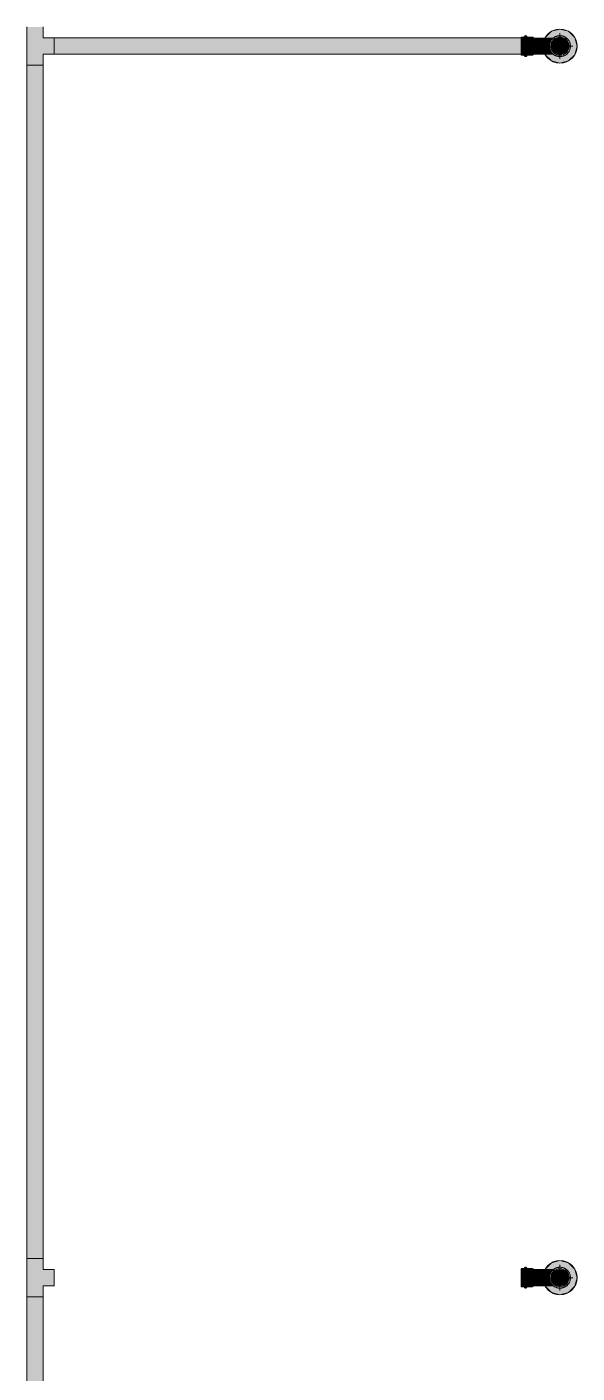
# Model space of a CAD drawing. Header units: inches. Extents: x -3385 to 41, y 7 to 1342.
# Drawn here: x -906.3 to -842, y 192.6 to 350 of the extents above; entities that cross this region are included whole.
import ezdxf

# ---------------------------------------------------------------- set-up
doc = ezdxf.new("R2010")
doc.units = ezdxf.units.IN
doc.header["$MEASUREMENT"] = 0
for name, color, linetype, lineweight in [('A-ANNO-NOTE', 131, 'Continuous', 9), ('P-PIPE', 3, 'Continuous', 9), ('P-PIPE-CNTR', 3, 'Continuous', 9)]:
    doc.layers.add(name, color=color, linetype=linetype, lineweight=lineweight)

# ---------------------------------------------------------------- blocks, each defined once
blk = doc.blocks.new('Victaulic-VicPress316-Elbow 90-45deg Style P568_P571 - Standard-1269424-LOWER PARKING')
at = {"layer": 'P-PIPE'}
for points in [[(-848.55, 203.74), (-848.17, 203.74), (-848.17, 204.75), (-848.55, 204.75), (-848.55, 203.95)], [(-848.01, 203.74), (-847.85, 203.74), (-847.85, 204.75), (-848.01, 204.97), (-848.12, 204.91), (-848.17, 204.75), (-848.17, 203.74), (-848.09, 203.74)], [(-847.85, 203.74), (-847.29, 203.74), (-847.29, 204.75), (-847.85, 204.75), (-847.85, 204.02)], [(-847.29, 203.74), (-847.07, 203.75), (-847.1, 204.02), (-847.08, 204.35), (-847.09, 204.47), (-847.1, 204.59), (-847.07, 204.65), (-847.13, 204.75), (-847.17, 204.77), (-847.29, 204.75), (-847.29, 203.89)], [(-847.07, 203.74), (-846.02, 203.74), (-846.02, 204.69), (-847.09, 204.69), (-847.07, 204.64), (-847.1, 204.56), (-847.09, 204.47), (-847.09, 204.4), (-847.07, 204.28), (-847.09, 204.18), (-847.1, 203.95), (-847.07, 203.76)], [(-845.22, 203.74), (-845.19, 204), (-845.11, 204.24), (-844.82, 204.64), (-844.77, 204.69), (-846.02, 204.68), (-846.02, 203.74), (-845.26, 203.74)], [(-842.94, 203.74), (-842.78, 203.74), (-842.8, 203.98), (-842.87, 204.21), (-843.17, 204.63), (-843.37, 204.79), (-843.67, 204.91), (-844, 204.97), (-844.34, 204.91), (-844.67, 204.76), (-844.86, 204.59), (-845.13, 204.21), (-845.2, 203.98), (-845.22, 203.74), (-845.06, 203.74), (-844.86, 204.37), (-844.33, 204.75), (-843.67, 204.75), (-843.14, 204.37), (-843.04, 204.05)], [(-845.06, 203.74), (-844.95, 203.75), (-844.91, 204.01), (-844.82, 204.22), (-844.67, 204.41), (-844.47, 204.57), (-844.25, 204.66), (-844, 204.69), (-843.71, 204.65), (-843.69, 204.63), (-843.52, 204.57), (-843.33, 204.41), (-843.18, 204.22), (-843.08, 203.99), (-843.05, 203.74), (-842.94, 203.74), (-843.14, 204.37), (-843.67, 204.75), (-844.33, 204.75), (-844.86, 204.37), (-844.95, 204.08)], [(-848.55, 202.74), (-848.17, 202.74), (-848.17, 203.74), (-848.55, 203.74), (-848.55, 202.86)], [(-848.01, 202.52), (-847.96, 202.58), (-847.85, 202.74), (-847.85, 203.74), (-848.17, 203.74), (-848.16, 202.7), (-848.12, 202.58)], [(-847.85, 202.74), (-847.29, 202.74), (-847.29, 203.74), (-847.85, 203.74), (-847.85, 202.85)], [(-847.17, 202.71), (-847.11, 202.76), (-847.07, 202.85), (-847.1, 202.93), (-847.07, 203.2), (-847.09, 203.28), (-847.09, 203.53), (-847.07, 203.74), (-847.29, 203.74), (-847.29, 202.74), (-847.29, 202.74), (-847.19, 202.72)], [(-847.09, 202.79), (-846.02, 202.81), (-846.02, 203.74), (-847.07, 203.74), (-847.1, 203.42), (-847.07, 203.17), (-847.09, 203.01), (-847.1, 202.91), (-847.07, 202.84), (-847.09, 202.79)], [(-844.75, 202.79), (-844.86, 202.89), (-845.13, 203.28), (-845.2, 203.5), (-845.22, 203.74), (-846.02, 203.74), (-846.02, 202.79), (-844.77, 202.79)], [(-844, 202.52), (-843.66, 202.58), (-843.37, 202.7), (-843.14, 202.89), (-842.87, 203.27), (-842.86, 203.74), (-842.94, 203.74), (-843.14, 203.12), (-843.67, 202.74), (-844.33, 202.74), (-844.86, 203.12), (-845.06, 203.74), (-845.22, 203.74), (-845.2, 203.5), (-845.13, 203.27), (-844.83, 202.85), (-844.63, 202.7), (-844.33, 202.57)], [(-844.33, 202.74), (-843.67, 202.74), (-843.14, 203.12), (-842.94, 203.74), (-843.05, 203.74), (-843.05, 203.74), (-843.09, 203.48), (-843.18, 203.27), (-843.33, 203.07), (-843.52, 202.92), (-843.75, 202.83), (-844, 202.79), (-844.29, 202.84), (-844.31, 202.85), (-844.47, 202.92), (-844.67, 203.07), (-844.82, 203.27), (-844.92, 203.5), (-844.95, 203.74), (-845.06, 203.74), (-844.86, 203.12), (-844.41, 202.79)], [(-843.22, 204.28), (-843.24, 204.3), (-843.23, 204.29)]]:
    blk.add_hatch(color=256, dxfattribs=at).paths.add_polyline_path(points, flags=0)
for p, q in [((-848.17, 204.8), (-848.55, 204.8)), ((-847.29, 204.8), (-847.85, 204.8)), ((-846.02, 204.69), (-847.12, 204.69)), ((-848.55, 202.68), (-848.17, 202.68)), ((-847.85, 202.68), (-847.29, 202.68)), ((-847.11, 202.79), (-846.02, 202.79)), ((-844.01, 202.79), (-844.01, 202.79)), ((-844, 202.79), (-844, 202.79))]:
    blk.add_line(p, q, dxfattribs=at)
at = {"layer": 'P-PIPE', "flags": 128}
for points in [[(-848.17, 204.8), (-848.17, 204.81), (-848.17, 204.82), (-848.17, 204.82), (-848.17, 204.83), (-848.17, 204.83), (-848.17, 204.84), (-848.17, 204.85), (-848.17, 204.85), (-848.16, 204.86), (-848.16, 204.87), (-848.16, 204.87), (-848.16, 204.88), (-848.15, 204.88), (-848.15, 204.89), (-848.15, 204.89), (-848.14, 204.9), (-848.14, 204.91), (-848.13, 204.91), (-848.13, 204.92), (-848.12, 204.92), (-848.12, 204.92), (-848.11, 204.93), (-848.11, 204.93), (-848.1, 204.94), (-848.1, 204.94), (-848.09, 204.94), (-848.09, 204.95), (-848.08, 204.95), (-848.08, 204.95), (-848.07, 204.96), (-848.06, 204.96), (-848.06, 204.96), (-848.05, 204.96), (-848.04, 204.96), (-848.04, 204.96), (-848.03, 204.97), (-848.02, 204.97), (-848.02, 204.97), (-848.01, 204.97), (-848.01, 204.97), (-848, 204.97), (-847.99, 204.97), (-847.99, 204.96), (-847.98, 204.96), (-847.97, 204.96), (-847.97, 204.96), (-847.96, 204.96), (-847.95, 204.96), (-847.95, 204.95), (-847.94, 204.95), (-847.94, 204.95), (-847.93, 204.95), (-847.92, 204.94), (-847.92, 204.94), (-847.91, 204.93), (-847.91, 204.93), (-847.9, 204.93), (-847.9, 204.92), (-847.89, 204.92), (-847.89, 204.91), (-847.88, 204.91), (-847.88, 204.9), (-847.88, 204.9), (-847.87, 204.89), (-847.87, 204.89), (-847.87, 204.88), (-847.86, 204.88), (-847.86, 204.87), (-847.86, 204.86), (-847.86, 204.86), (-847.85, 204.85), (-847.85, 204.84), (-847.85, 204.84), (-847.85, 204.83), (-847.85, 204.83), (-847.85, 204.82), (-847.85, 204.81), (-847.85, 204.81), (-847.85, 204.8)], [(-848.17, 204.74), (-848.17, 204.76), (-848.17, 204.77), (-848.17, 204.78), (-848.17, 204.79), (-848.17, 204.79), (-848.17, 204.8), (-848.17, 204.8), (-848.17, 204.8), (-848.17, 204.8)], [(-848.17, 204.8), (-848.17, 204.8), (-848.17, 204.8), (-848.17, 204.79), (-848.17, 204.79), (-848.17, 204.78), (-848.17, 204.77), (-848.17, 204.76), (-848.17, 204.75), (-848.17, 204.73), (-848.17, 204.72), (-848.17, 204.7), (-848.17, 204.68), (-848.17, 204.66), (-848.17, 204.64), (-848.17, 204.62), (-848.17, 204.59), (-848.17, 204.57), (-848.17, 204.54), (-848.17, 204.51), (-848.17, 204.48), (-848.17, 204.45), (-848.17, 204.42), (-848.17, 204.38), (-848.17, 204.35), (-848.17, 204.32), (-848.17, 204.28), (-848.17, 204.24), (-848.17, 204.2), (-848.17, 204.17), (-848.17, 204.13), (-848.17, 204.09), (-848.17, 204.05), (-848.17, 204.01), (-848.17, 203.96), (-848.17, 203.92), (-848.17, 203.88), (-848.17, 203.84), (-848.17, 203.8), (-848.17, 203.75), (-848.17, 203.74)], [(-847.85, 203.74), (-847.85, 203.79), (-847.85, 203.83), (-847.85, 203.87), (-847.85, 203.91), (-847.85, 203.95), (-847.85, 203.99), (-847.85, 204.04), (-847.85, 204.08), (-847.85, 204.12), (-847.85, 204.16), (-847.85, 204.19), (-847.85, 204.23), (-847.85, 204.27), (-847.85, 204.31), (-847.85, 204.34), (-847.85, 204.38), (-847.85, 204.41), (-847.85, 204.44), (-847.85, 204.47), (-847.85, 204.5), (-847.85, 204.53), (-847.85, 204.56), (-847.85, 204.59), (-847.85, 204.61), (-847.85, 204.63), (-847.85, 204.66), (-847.85, 204.68), (-847.85, 204.7), (-847.85, 204.71), (-847.85, 204.73), (-847.85, 204.74), (-847.85, 204.76), (-847.85, 204.77), (-847.85, 204.78), (-847.85, 204.79), (-847.85, 204.79), (-847.85, 204.8), (-847.85, 204.8), (-847.85, 204.8), (-847.85, 204.8)], [(-847.85, 204.8), (-847.85, 204.8), (-847.85, 204.8), (-847.85, 204.79), (-847.85, 204.79), (-847.85, 204.78), (-847.85, 204.77), (-847.85, 204.76), (-847.85, 204.75)], [(-847.29, 204.8), (-847.28, 204.8), (-847.27, 204.8), (-847.26, 204.8), (-847.25, 204.8), (-847.23, 204.8), (-847.22, 204.79), (-847.21, 204.79), (-847.2, 204.79), (-847.19, 204.78), (-847.18, 204.78), (-847.17, 204.78), (-847.16, 204.77), (-847.15, 204.77), (-847.14, 204.76), (-847.14, 204.75), (-847.13, 204.75), (-847.12, 204.74), (-847.11, 204.73), (-847.1, 204.73), (-847.09, 204.72), (-847.09, 204.71), (-847.08, 204.7), (-847.07, 204.69), (-847.07, 204.69)], [(-846.02, 204.69), (-845.93, 204.69), (-845.85, 204.69), (-845.77, 204.69), (-845.69, 204.69), (-845.61, 204.69), (-845.54, 204.69), (-845.46, 204.69), (-845.38, 204.69), (-845.31, 204.69), (-845.23, 204.69), (-845.16, 204.69), (-845.08, 204.69), (-845.01, 204.69), (-844.94, 204.69), (-844.88, 204.69), (-844.81, 204.69), (-844.75, 204.69)], [(-842.78, 203.74), (-842.78, 203.79), (-842.78, 203.84), (-842.79, 203.89), (-842.79, 203.94), (-842.8, 203.99), (-842.81, 204.03), (-842.82, 204.08), (-842.84, 204.13), (-842.85, 204.17), (-842.87, 204.22), (-842.89, 204.26), (-842.91, 204.31), (-842.94, 204.35), (-842.96, 204.39), (-842.99, 204.43), (-843.02, 204.47), (-843.05, 204.51), (-843.08, 204.55), (-843.11, 204.59), (-843.15, 204.62), (-843.18, 204.65), (-843.22, 204.69), (-843.26, 204.72), (-843.3, 204.75), (-843.34, 204.77), (-843.38, 204.8), (-843.42, 204.82), (-843.47, 204.84), (-843.51, 204.86), (-843.56, 204.88), (-843.6, 204.9), (-843.65, 204.92), (-843.7, 204.93), (-843.74, 204.94), (-843.79, 204.95), (-843.84, 204.96), (-843.89, 204.96), (-843.94, 204.96), (-843.99, 204.97), (-844.04, 204.97), (-844.08, 204.96), (-844.13, 204.96), (-844.18, 204.95), (-844.23, 204.94), (-844.28, 204.93), (-844.33, 204.92), (-844.37, 204.91), (-844.42, 204.89), (-844.46, 204.87), (-844.51, 204.86), (-844.55, 204.83), (-844.6, 204.81), (-844.64, 204.79), (-844.68, 204.76), (-844.72, 204.73), (-844.76, 204.7), (-844.8, 204.67), (-844.83, 204.64), (-844.87, 204.6), (-844.9, 204.57), (-844.93, 204.53), (-844.97, 204.49), (-844.99, 204.46), (-845.02, 204.42), (-845.05, 204.37), (-845.07, 204.33), (-845.1, 204.29), (-845.12, 204.24), (-845.14, 204.2), (-845.15, 204.15), (-845.17, 204.11), (-845.18, 204.06), (-845.19, 204.01), (-845.2, 203.96), (-845.21, 203.92), (-845.22, 203.87), (-845.22, 203.82), (-845.22, 203.77), (-845.22, 203.74)], [(-844, 204.69), (-844, 204.69), (-844, 204.69)], [(-848.17, 203.74), (-848.17, 203.7), (-848.17, 203.66), (-848.17, 203.62), (-848.17, 203.57), (-848.17, 203.53), (-848.17, 203.49), (-848.17, 203.45), (-848.17, 203.41), (-848.17, 203.37), (-848.17, 203.33), (-848.17, 203.29), (-848.17, 203.25), (-848.17, 203.22), (-848.17, 203.18), (-848.17, 203.15), (-848.17, 203.11), (-848.17, 203.08), (-848.17, 203.04), (-848.17, 203.01), (-848.17, 202.98), (-848.17, 202.95), (-848.17, 202.93), (-848.17, 202.9), (-848.17, 202.88), (-848.17, 202.85), (-848.17, 202.83), (-848.17, 202.81), (-848.17, 202.79), (-848.17, 202.77), (-848.17, 202.76), (-848.17, 202.74), (-848.17, 202.73), (-848.17, 202.72), (-848.17, 202.71), (-848.17, 202.7), (-848.17, 202.69), (-848.17, 202.69), (-848.17, 202.69), (-848.17, 202.68), (-848.17, 202.68)], [(-847.85, 202.68), (-847.85, 202.68), (-847.85, 202.69), (-847.85, 202.69), (-847.85, 202.7), (-847.85, 202.71), (-847.85, 202.71), (-847.85, 202.73), (-847.85, 202.74), (-847.85, 202.75), (-847.85, 202.77), (-847.85, 202.78), (-847.85, 202.8), (-847.85, 202.82), (-847.85, 202.85), (-847.85, 202.87), (-847.85, 202.89), (-847.85, 202.92), (-847.85, 202.95), (-847.85, 202.98), (-847.85, 203.01), (-847.85, 203.04), (-847.85, 203.07), (-847.85, 203.1), (-847.85, 203.14), (-847.85, 203.17), (-847.85, 203.21), (-847.85, 203.24), (-847.85, 203.28), (-847.85, 203.32), (-847.85, 203.36), (-847.85, 203.4), (-847.85, 203.44), (-847.85, 203.48), (-847.85, 203.52), (-847.85, 203.56), (-847.85, 203.6), (-847.85, 203.65), (-847.85, 203.69), (-847.85, 203.73), (-847.85, 203.74)], [(-845.22, 203.74), (-845.22, 203.69), (-845.22, 203.65), (-845.21, 203.6), (-845.21, 203.55), (-845.2, 203.5), (-845.19, 203.45), (-845.18, 203.4), (-845.16, 203.36), (-845.15, 203.31), (-845.13, 203.27), (-845.11, 203.22), (-845.09, 203.18), (-845.06, 203.13), (-845.04, 203.09), (-845.01, 203.05), (-844.98, 203.01), (-844.95, 202.97), (-844.92, 202.94), (-844.89, 202.9), (-844.85, 202.87), (-844.82, 202.83), (-844.78, 202.8), (-844.74, 202.77), (-844.7, 202.74), (-844.66, 202.71), (-844.62, 202.69), (-844.58, 202.66), (-844.53, 202.64), (-844.49, 202.62), (-844.44, 202.6), (-844.4, 202.59), (-844.35, 202.57), (-844.3, 202.56), (-844.26, 202.55), (-844.21, 202.54), (-844.16, 202.53), (-844.11, 202.52), (-844.06, 202.52), (-844.01, 202.52), (-843.96, 202.52), (-843.92, 202.52), (-843.87, 202.53), (-843.82, 202.53), (-843.77, 202.54), (-843.72, 202.55), (-843.67, 202.56), (-843.63, 202.58), (-843.58, 202.59), (-843.54, 202.61), (-843.49, 202.63), (-843.45, 202.65), (-843.4, 202.67), (-843.36, 202.7), (-843.32, 202.73), (-843.28, 202.75), (-843.24, 202.78), (-843.2, 202.81), (-843.17, 202.85), (-843.13, 202.88), (-843.1, 202.92), (-843.07, 202.95), (-843.03, 202.99), (-843.01, 203.03), (-842.98, 203.07), (-842.95, 203.11), (-842.93, 203.15), (-842.9, 203.2), (-842.88, 203.24), (-842.86, 203.29), (-842.85, 203.33), (-842.83, 203.38), (-842.82, 203.43), (-842.81, 203.47), (-842.8, 203.52), (-842.79, 203.57), (-842.78, 203.62), (-842.78, 203.67), (-842.78, 203.72), (-842.78, 203.74)], [(-848.17, 202.68), (-848.17, 202.68), (-848.17, 202.69), (-848.17, 202.69), (-848.17, 202.7), (-848.17, 202.71), (-848.17, 202.71), (-848.17, 202.73), (-848.17, 202.74)], [(-847.85, 202.68), (-847.85, 202.68), (-847.85, 202.67), (-847.85, 202.66), (-847.85, 202.66), (-847.85, 202.65), (-847.85, 202.64), (-847.85, 202.64), (-847.85, 202.63), (-847.86, 202.63), (-847.86, 202.62), (-847.86, 202.61), (-847.86, 202.61), (-847.87, 202.6), (-847.87, 202.6), (-847.87, 202.59), (-847.88, 202.59), (-847.88, 202.58), (-847.89, 202.58), (-847.89, 202.57), (-847.9, 202.57), (-847.9, 202.56), (-847.91, 202.56), (-847.91, 202.55), (-847.92, 202.55), (-847.92, 202.55), (-847.93, 202.54), (-847.93, 202.54), (-847.94, 202.54), (-847.94, 202.53), (-847.95, 202.53), (-847.96, 202.53), (-847.96, 202.53), (-847.97, 202.52), (-847.98, 202.52), (-847.98, 202.52), (-847.99, 202.52), (-848, 202.52), (-848, 202.52), (-848.01, 202.52), (-848.01, 202.52), (-848.02, 202.52), (-848.03, 202.52), (-848.03, 202.52), (-848.04, 202.52), (-848.05, 202.52), (-848.05, 202.53), (-848.06, 202.53), (-848.07, 202.53), (-848.07, 202.53), (-848.08, 202.53), (-848.08, 202.54), (-848.09, 202.54), (-848.1, 202.54), (-848.1, 202.55), (-848.11, 202.55), (-848.11, 202.55), (-848.12, 202.56), (-848.12, 202.56), (-848.13, 202.57), (-848.13, 202.57), (-848.14, 202.58), (-848.14, 202.58), (-848.14, 202.59), (-848.15, 202.59), (-848.15, 202.6), (-848.15, 202.6), (-848.16, 202.61), (-848.16, 202.62), (-848.16, 202.62), (-848.17, 202.63), (-848.17, 202.64), (-848.17, 202.64), (-848.17, 202.65), (-848.17, 202.65), (-848.17, 202.66), (-848.17, 202.67), (-848.17, 202.67), (-848.17, 202.68), (-848.17, 202.68)], [(-847.85, 202.74), (-847.85, 202.73), (-847.85, 202.72), (-847.85, 202.71), (-847.85, 202.7), (-847.85, 202.69), (-847.85, 202.69), (-847.85, 202.69), (-847.85, 202.68), (-847.85, 202.68)], [(-847.07, 202.79), (-847.08, 202.78), (-847.08, 202.78), (-847.09, 202.77), (-847.1, 202.76), (-847.11, 202.75), (-847.12, 202.75), (-847.12, 202.74), (-847.13, 202.73), (-847.14, 202.73), (-847.15, 202.72), (-847.16, 202.72), (-847.17, 202.71), (-847.18, 202.71), (-847.19, 202.7), (-847.2, 202.7), (-847.21, 202.7), (-847.22, 202.69), (-847.23, 202.69), (-847.24, 202.69), (-847.25, 202.69), (-847.27, 202.69), (-847.28, 202.68), (-847.29, 202.68), (-847.29, 202.68)], [(-844.75, 202.79), (-844.79, 202.79), (-844.86, 202.79), (-844.93, 202.79), (-845, 202.79), (-845.07, 202.79), (-845.14, 202.79), (-845.21, 202.79), (-845.29, 202.79), (-845.36, 202.79), (-845.44, 202.79), (-845.52, 202.79), (-845.59, 202.79), (-845.67, 202.79), (-845.75, 202.79), (-845.83, 202.79), (-845.91, 202.79), (-845.99, 202.79), (-846.02, 202.79)]]:
    blk.add_lwpolyline(points, dxfattribs=at)
at = {"layer": 'P-PIPE'}
for radius, start, end in [(1.06, 0, 180), (0.95, 108, 109.3914), (0.95, 70.6176, 72), (1.06, 180, 0), (1.06, 180, 216), (0.95, 205.2713, 208.3277), (0.95, 211.4253, 217.6803), (0.95, 142.2965, 145.4494), (0.95, 31.4037, 37.6883), (0.95, 322.3349, 325.4167), (0.95, 25.2771, 28.3215), (1.06, 0, 36), (0.95, 250.6515, 252), (0.95, 288, 289.3396)]:
    blk.add_arc((-844, 203.74), radius, start, end, dxfattribs=at)
for centre, major_axis, start_param, end_param in [((-848.55, 203.74), (0, 1.06), 4.71237, 6.597381), ((-848.17, 203.74), (0, 1.06), 4.71237, 6.597295), ((-847.85, 203.74), (0, 1.06), 4.71237, 6.597295), ((-848.55, 203.74), (0, 1.06), 2.82746, 4.71237), ((-848.17, 203.74), (0, 1.06), 2.82746, 4.71237), ((-847.85, 203.74), (0, 1.06), 2.82746, 4.71237), ((-847.07, 203.74), (0, 0.95), 5.317833, 5.367525), ((-847.07, 203.74), (0, 0.95), 4.057189, 4.106885)]:
    blk.add_ellipse(centre, major_axis=major_axis, ratio=0.00001, start_param=start_param, end_param=end_param, dxfattribs=at)
blk = doc.blocks.new('Victaulic-VicPress316-Elbow 90-45deg Style P568_P571 - Standard-1269436-LOWER PARKING')
at = {"layer": 'P-PIPE'}
for points in [[(-848.55, 347.74), (-848.17, 347.74), (-848.17, 348.75), (-848.55, 348.75), (-848.55, 347.95)], [(-848.01, 347.74), (-847.85, 347.74), (-847.85, 348.75), (-848.01, 348.97), (-848.12, 348.91), (-848.17, 348.75), (-848.17, 347.74), (-848.09, 347.74)], [(-847.85, 347.74), (-847.29, 347.74), (-847.29, 348.75), (-847.85, 348.75), (-847.85, 348.02)], [(-847.29, 347.74), (-847.07, 347.75), (-847.1, 348.02), (-847.08, 348.35), (-847.09, 348.47), (-847.1, 348.59), (-847.07, 348.65), (-847.13, 348.75), (-847.17, 348.77), (-847.29, 348.75), (-847.29, 347.89)], [(-847.07, 347.74), (-846.02, 347.74), (-846.02, 348.69), (-847.09, 348.69), (-847.07, 348.64), (-847.1, 348.56), (-847.09, 348.47), (-847.09, 348.4), (-847.07, 348.28), (-847.09, 348.18), (-847.1, 347.95), (-847.07, 347.76)], [(-845.22, 347.74), (-845.19, 348), (-845.11, 348.24), (-844.82, 348.64), (-844.77, 348.69), (-846.02, 348.68), (-846.02, 347.74), (-845.26, 347.74)], [(-842.94, 347.74), (-842.78, 347.74), (-842.8, 347.98), (-842.87, 348.21), (-843.17, 348.63), (-843.37, 348.79), (-843.67, 348.91), (-844, 348.97), (-844.34, 348.91), (-844.67, 348.76), (-844.86, 348.59), (-845.13, 348.21), (-845.2, 347.98), (-845.22, 347.74), (-845.06, 347.74), (-844.86, 348.37), (-844.33, 348.75), (-843.67, 348.75), (-843.14, 348.37), (-843.04, 348.05)], [(-845.06, 347.74), (-844.95, 347.75), (-844.91, 348.01), (-844.82, 348.22), (-844.67, 348.41), (-844.47, 348.57), (-844.25, 348.66), (-844, 348.69), (-843.71, 348.65), (-843.69, 348.63), (-843.52, 348.57), (-843.33, 348.41), (-843.18, 348.22), (-843.08, 347.99), (-843.05, 347.74), (-842.94, 347.74), (-843.14, 348.37), (-843.67, 348.75), (-844.33, 348.75), (-844.86, 348.37), (-844.95, 348.08)], [(-843.22, 348.28), (-843.24, 348.3), (-843.23, 348.29)], [(-848.55, 346.74), (-848.17, 346.74), (-848.17, 347.74), (-848.55, 347.74), (-848.55, 346.86)], [(-848.01, 346.52), (-847.96, 346.58), (-847.85, 346.74), (-847.85, 347.74), (-848.17, 347.74), (-848.16, 346.7), (-848.12, 346.58)], [(-847.85, 346.74), (-847.29, 346.74), (-847.29, 347.74), (-847.85, 347.74), (-847.85, 346.85)], [(-847.17, 346.71), (-847.11, 346.76), (-847.07, 346.85), (-847.1, 346.93), (-847.07, 347.2), (-847.09, 347.28), (-847.09, 347.53), (-847.07, 347.74), (-847.29, 347.74), (-847.29, 346.74), (-847.29, 346.74), (-847.19, 346.72)], [(-847.09, 346.79), (-846.02, 346.81), (-846.02, 347.74), (-847.07, 347.74), (-847.1, 347.42), (-847.07, 347.17), (-847.09, 347.01), (-847.1, 346.91), (-847.07, 346.83), (-847.09, 346.79)], [(-844.75, 346.79), (-844.86, 346.89), (-845.13, 347.28), (-845.2, 347.5), (-845.22, 347.74), (-846.02, 347.74), (-846.02, 346.79), (-844.77, 346.79)], [(-844.33, 346.74), (-843.67, 346.74), (-843.14, 347.12), (-842.94, 347.74), (-843.05, 347.74), (-843.05, 347.74), (-843.09, 347.48), (-843.18, 347.27), (-843.33, 347.07), (-843.52, 346.92), (-843.75, 346.83), (-844, 346.79), (-844.29, 346.84), (-844.31, 346.85), (-844.47, 346.92), (-844.67, 347.07), (-844.82, 347.27), (-844.92, 347.5), (-844.95, 347.74), (-845.06, 347.74), (-844.86, 347.12), (-844.41, 346.79)]]:
    blk.add_hatch(color=256, dxfattribs=at).paths.add_polyline_path(points, flags=0)
h = blk.add_hatch(color=256, dxfattribs=at)
h.paths.add_polyline_path([(-842.87, 347.27), (-842.86, 347.74), (-842.94, 347.74)], flags=0)
h.paths.add_polyline_path([(-844, 346.52), (-843.66, 346.58), (-843.37, 346.7), (-843.14, 346.89), (-842.87, 347.27), (-842.94, 347.74), (-843.14, 347.12), (-843.67, 346.74), (-844.33, 346.74), (-844.86, 347.12), (-845.06, 347.74), (-845.22, 347.74), (-845.2, 347.5), (-845.13, 347.27), (-844.83, 346.85), (-844.63, 346.7), (-844.33, 346.57)], flags=0)
for p, q in [((-848.17, 348.8), (-848.55, 348.8)), ((-847.29, 348.8), (-847.85, 348.8)), ((-846.02, 348.69), (-847.12, 348.69)), ((-848.55, 346.68), (-848.17, 346.68)), ((-847.85, 346.68), (-847.29, 346.68)), ((-847.11, 346.79), (-846.02, 346.79)), ((-844.01, 346.79), (-844.01, 346.79)), ((-844, 346.79), (-844, 346.79))]:
    blk.add_line(p, q, dxfattribs=at)
at = {"layer": 'P-PIPE', "flags": 128}
for points in [[(-848.17, 348.8), (-848.17, 348.81), (-848.17, 348.82), (-848.17, 348.82), (-848.17, 348.83), (-848.17, 348.83), (-848.17, 348.84), (-848.17, 348.85), (-848.17, 348.85), (-848.16, 348.86), (-848.16, 348.87), (-848.16, 348.87), (-848.16, 348.88), (-848.15, 348.88), (-848.15, 348.89), (-848.15, 348.89), (-848.14, 348.9), (-848.14, 348.91), (-848.13, 348.91), (-848.13, 348.92), (-848.12, 348.92), (-848.12, 348.92), (-848.11, 348.93), (-848.11, 348.93), (-848.1, 348.94), (-848.1, 348.94), (-848.09, 348.94), (-848.09, 348.95), (-848.08, 348.95), (-848.08, 348.95), (-848.07, 348.96), (-848.06, 348.96), (-848.06, 348.96), (-848.05, 348.96), (-848.04, 348.96), (-848.04, 348.96), (-848.03, 348.97), (-848.02, 348.97), (-848.02, 348.97), (-848.01, 348.97), (-848.01, 348.97), (-848, 348.97), (-847.99, 348.97), (-847.99, 348.96), (-847.98, 348.96), (-847.97, 348.96), (-847.97, 348.96), (-847.96, 348.96), (-847.95, 348.96), (-847.95, 348.95), (-847.94, 348.95), (-847.94, 348.95), (-847.93, 348.95), (-847.92, 348.94), (-847.92, 348.94), (-847.91, 348.93), (-847.91, 348.93), (-847.9, 348.93), (-847.9, 348.92), (-847.89, 348.92), (-847.89, 348.91), (-847.88, 348.91), (-847.88, 348.9), (-847.88, 348.9), (-847.87, 348.89), (-847.87, 348.89), (-847.87, 348.88), (-847.86, 348.88), (-847.86, 348.87), (-847.86, 348.86), (-847.86, 348.86), (-847.85, 348.85), (-847.85, 348.84), (-847.85, 348.84), (-847.85, 348.83), (-847.85, 348.83), (-847.85, 348.82), (-847.85, 348.81), (-847.85, 348.81), (-847.85, 348.8)], [(-848.17, 348.74), (-848.17, 348.76), (-848.17, 348.77), (-848.17, 348.78), (-848.17, 348.79), (-848.17, 348.79), (-848.17, 348.8), (-848.17, 348.8), (-848.17, 348.8), (-848.17, 348.8)], [(-848.17, 348.8), (-848.17, 348.8), (-848.17, 348.8), (-848.17, 348.79), (-848.17, 348.79), (-848.17, 348.78), (-848.17, 348.77), (-848.17, 348.76), (-848.17, 348.75), (-848.17, 348.73), (-848.17, 348.72), (-848.17, 348.7), (-848.17, 348.68), (-848.17, 348.66), (-848.17, 348.64), (-848.17, 348.62), (-848.17, 348.59), (-848.17, 348.57), (-848.17, 348.54), (-848.17, 348.51), (-848.17, 348.48), (-848.17, 348.45), (-848.17, 348.42), (-848.17, 348.38), (-848.17, 348.35), (-848.17, 348.32), (-848.17, 348.28), (-848.17, 348.24), (-848.17, 348.2), (-848.17, 348.17), (-848.17, 348.13), (-848.17, 348.09), (-848.17, 348.05), (-848.17, 348.01), (-848.17, 347.96), (-848.17, 347.92), (-848.17, 347.88), (-848.17, 347.84), (-848.17, 347.8), (-848.17, 347.75), (-848.17, 347.74)], [(-847.85, 347.74), (-847.85, 347.79), (-847.85, 347.83), (-847.85, 347.87), (-847.85, 347.91), (-847.85, 347.95), (-847.85, 347.99), (-847.85, 348.04), (-847.85, 348.08), (-847.85, 348.12), (-847.85, 348.16), (-847.85, 348.19), (-847.85, 348.23), (-847.85, 348.27), (-847.85, 348.31), (-847.85, 348.34), (-847.85, 348.38), (-847.85, 348.41), (-847.85, 348.44), (-847.85, 348.47), (-847.85, 348.5), (-847.85, 348.53), (-847.85, 348.56), (-847.85, 348.59), (-847.85, 348.61), (-847.85, 348.63), (-847.85, 348.66), (-847.85, 348.68), (-847.85, 348.7), (-847.85, 348.71), (-847.85, 348.73), (-847.85, 348.74), (-847.85, 348.76), (-847.85, 348.77), (-847.85, 348.78), (-847.85, 348.79), (-847.85, 348.79), (-847.85, 348.8), (-847.85, 348.8), (-847.85, 348.8), (-847.85, 348.8)], [(-847.85, 348.8), (-847.85, 348.8), (-847.85, 348.8), (-847.85, 348.79), (-847.85, 348.79), (-847.85, 348.78), (-847.85, 348.77), (-847.85, 348.76), (-847.85, 348.75)], [(-847.29, 348.8), (-847.28, 348.8), (-847.27, 348.8), (-847.26, 348.8), (-847.25, 348.8), (-847.23, 348.8), (-847.22, 348.79), (-847.21, 348.79), (-847.2, 348.79), (-847.19, 348.78), (-847.18, 348.78), (-847.17, 348.78), (-847.16, 348.77), (-847.15, 348.77), (-847.14, 348.76), (-847.14, 348.75), (-847.13, 348.75), (-847.12, 348.74), (-847.11, 348.73), (-847.1, 348.73), (-847.09, 348.72), (-847.09, 348.71), (-847.08, 348.7), (-847.07, 348.69), (-847.07, 348.69)], [(-846.02, 348.69), (-845.93, 348.69), (-845.85, 348.69), (-845.77, 348.69), (-845.69, 348.69), (-845.61, 348.69), (-845.54, 348.69), (-845.46, 348.69), (-845.38, 348.69), (-845.31, 348.69), (-845.23, 348.69), (-845.16, 348.69), (-845.08, 348.69), (-845.01, 348.69), (-844.94, 348.69), (-844.88, 348.69), (-844.81, 348.69), (-844.75, 348.69)], [(-842.78, 347.74), (-842.78, 347.79), (-842.78, 347.84), (-842.79, 347.89), (-842.79, 347.94), (-842.8, 347.99), (-842.81, 348.03), (-842.82, 348.08), (-842.84, 348.13), (-842.85, 348.17), (-842.87, 348.22), (-842.89, 348.26), (-842.91, 348.31), (-842.94, 348.35), (-842.96, 348.39), (-842.99, 348.43), (-843.02, 348.47), (-843.05, 348.51), (-843.08, 348.55), (-843.11, 348.59), (-843.15, 348.62), (-843.18, 348.65), (-843.22, 348.69), (-843.26, 348.72), (-843.3, 348.75), (-843.34, 348.77), (-843.38, 348.8), (-843.42, 348.82), (-843.47, 348.84), (-843.51, 348.86), (-843.56, 348.88), (-843.6, 348.9), (-843.65, 348.92), (-843.7, 348.93), (-843.74, 348.94), (-843.79, 348.95), (-843.84, 348.96), (-843.89, 348.96), (-843.94, 348.96), (-843.99, 348.97), (-844.04, 348.97), (-844.08, 348.96), (-844.13, 348.96), (-844.18, 348.95), (-844.23, 348.94), (-844.28, 348.93), (-844.33, 348.92), (-844.37, 348.91), (-844.42, 348.89), (-844.46, 348.87), (-844.51, 348.86), (-844.55, 348.83), (-844.6, 348.81), (-844.64, 348.79), (-844.68, 348.76), (-844.72, 348.73), (-844.76, 348.7), (-844.8, 348.67), (-844.83, 348.64), (-844.87, 348.6), (-844.9, 348.57), (-844.93, 348.53), (-844.97, 348.49), (-844.99, 348.46), (-845.02, 348.42), (-845.05, 348.37), (-845.07, 348.33), (-845.1, 348.29), (-845.12, 348.24), (-845.14, 348.2), (-845.15, 348.15), (-845.17, 348.11), (-845.18, 348.06), (-845.19, 348.01), (-845.2, 347.96), (-845.21, 347.92), (-845.22, 347.87), (-845.22, 347.82), (-845.22, 347.77), (-845.22, 347.74)], [(-844, 348.69), (-844, 348.69), (-844, 348.69)], [(-848.17, 347.74), (-848.17, 347.7), (-848.17, 347.66), (-848.17, 347.62), (-848.17, 347.57), (-848.17, 347.53), (-848.17, 347.49), (-848.17, 347.45), (-848.17, 347.41), (-848.17, 347.37), (-848.17, 347.33), (-848.17, 347.29), (-848.17, 347.25), (-848.17, 347.22), (-848.17, 347.18), (-848.17, 347.15), (-848.17, 347.11), (-848.17, 347.08), (-848.17, 347.04), (-848.17, 347.01), (-848.17, 346.98), (-848.17, 346.95), (-848.17, 346.93), (-848.17, 346.9), (-848.17, 346.88), (-848.17, 346.85), (-848.17, 346.83), (-848.17, 346.81), (-848.17, 346.79), (-848.17, 346.77), (-848.17, 346.76), (-848.17, 346.74), (-848.17, 346.73), (-848.17, 346.72), (-848.17, 346.71), (-848.17, 346.7), (-848.17, 346.69), (-848.17, 346.69), (-848.17, 346.69), (-848.17, 346.68), (-848.17, 346.68)], [(-848.17, 346.68), (-848.17, 346.68), (-848.17, 346.69), (-848.17, 346.69), (-848.17, 346.7), (-848.17, 346.71), (-848.17, 346.71), (-848.17, 346.73), (-848.17, 346.74)], [(-847.85, 346.68), (-847.85, 346.68), (-847.85, 346.67), (-847.85, 346.66), (-847.85, 346.66), (-847.85, 346.65), (-847.85, 346.64), (-847.85, 346.64), (-847.85, 346.63), (-847.86, 346.63), (-847.86, 346.62), (-847.86, 346.61), (-847.86, 346.61), (-847.87, 346.6), (-847.87, 346.6), (-847.87, 346.59), (-847.88, 346.59), (-847.88, 346.58), (-847.89, 346.58), (-847.89, 346.57), (-847.9, 346.57), (-847.9, 346.56), (-847.91, 346.56), (-847.91, 346.55), (-847.92, 346.55), (-847.92, 346.55), (-847.93, 346.54), (-847.93, 346.54), (-847.94, 346.54), (-847.94, 346.53), (-847.95, 346.53), (-847.96, 346.53), (-847.96, 346.53), (-847.97, 346.52), (-847.98, 346.52), (-847.98, 346.52), (-847.99, 346.52), (-848, 346.52), (-848, 346.52), (-848.01, 346.52), (-848.01, 346.52), (-848.02, 346.52), (-848.03, 346.52), (-848.03, 346.52), (-848.04, 346.52), (-848.05, 346.52), (-848.05, 346.53), (-848.06, 346.53), (-848.07, 346.53), (-848.07, 346.53), (-848.08, 346.53), (-848.08, 346.54), (-848.09, 346.54), (-848.1, 346.54), (-848.1, 346.55), (-848.11, 346.55), (-848.11, 346.55), (-848.12, 346.56), (-848.12, 346.56), (-848.13, 346.57), (-848.13, 346.57), (-848.14, 346.58), (-848.14, 346.58), (-848.14, 346.59), (-848.15, 346.59), (-848.15, 346.6), (-848.15, 346.6), (-848.16, 346.61), (-848.16, 346.62), (-848.16, 346.62), (-848.17, 346.63), (-848.17, 346.64), (-848.17, 346.64), (-848.17, 346.65), (-848.17, 346.65), (-848.17, 346.66), (-848.17, 346.67), (-848.17, 346.67), (-848.17, 346.68), (-848.17, 346.68)], [(-847.85, 346.68), (-847.85, 346.68), (-847.85, 346.69), (-847.85, 346.69), (-847.85, 346.7), (-847.85, 346.71), (-847.85, 346.71), (-847.85, 346.73), (-847.85, 346.74), (-847.85, 346.75), (-847.85, 346.77), (-847.85, 346.78), (-847.85, 346.8), (-847.85, 346.82), (-847.85, 346.85), (-847.85, 346.87), (-847.85, 346.89), (-847.85, 346.92), (-847.85, 346.95), (-847.85, 346.98), (-847.85, 347.01), (-847.85, 347.04), (-847.85, 347.07), (-847.85, 347.1), (-847.85, 347.14), (-847.85, 347.17), (-847.85, 347.21), (-847.85, 347.24), (-847.85, 347.28), (-847.85, 347.32), (-847.85, 347.36), (-847.85, 347.4), (-847.85, 347.44), (-847.85, 347.48), (-847.85, 347.52), (-847.85, 347.56), (-847.85, 347.6), (-847.85, 347.65), (-847.85, 347.69), (-847.85, 347.73), (-847.85, 347.74)], [(-847.85, 346.74), (-847.85, 346.73), (-847.85, 346.72), (-847.85, 346.71), (-847.85, 346.7), (-847.85, 346.69), (-847.85, 346.69), (-847.85, 346.69), (-847.85, 346.68), (-847.85, 346.68)], [(-847.07, 346.79), (-847.08, 346.78), (-847.08, 346.78), (-847.09, 346.77), (-847.1, 346.76), (-847.11, 346.75), (-847.12, 346.75), (-847.12, 346.74), (-847.13, 346.73), (-847.14, 346.73), (-847.15, 346.72), (-847.16, 346.72), (-847.17, 346.71), (-847.18, 346.71), (-847.19, 346.7), (-847.2, 346.7), (-847.21, 346.7), (-847.22, 346.69), (-847.23, 346.69), (-847.24, 346.69), (-847.25, 346.69), (-847.27, 346.69), (-847.28, 346.68), (-847.29, 346.68), (-847.29, 346.68)], [(-844.75, 346.79), (-844.79, 346.79), (-844.86, 346.79), (-844.93, 346.79), (-845, 346.79), (-845.07, 346.79), (-845.14, 346.79), (-845.21, 346.79), (-845.29, 346.79), (-845.36, 346.79), (-845.44, 346.79), (-845.52, 346.79), (-845.59, 346.79), (-845.67, 346.79), (-845.75, 346.79), (-845.83, 346.79), (-845.91, 346.79), (-845.99, 346.79), (-846.02, 346.79)], [(-845.22, 347.74), (-845.22, 347.69), (-845.22, 347.65), (-845.21, 347.6), (-845.21, 347.55), (-845.2, 347.5), (-845.19, 347.45), (-845.18, 347.4), (-845.16, 347.36), (-845.15, 347.31), (-845.13, 347.27), (-845.11, 347.22), (-845.09, 347.18), (-845.06, 347.13), (-845.04, 347.09), (-845.01, 347.05), (-844.98, 347.01), (-844.95, 346.97), (-844.92, 346.94), (-844.89, 346.9), (-844.85, 346.87), (-844.82, 346.83), (-844.78, 346.8), (-844.74, 346.77), (-844.7, 346.74), (-844.66, 346.71), (-844.62, 346.69), (-844.58, 346.66), (-844.53, 346.64), (-844.49, 346.62), (-844.44, 346.6), (-844.4, 346.59), (-844.35, 346.57), (-844.3, 346.56), (-844.26, 346.55), (-844.21, 346.54), (-844.16, 346.53), (-844.11, 346.52), (-844.06, 346.52), (-844.01, 346.52), (-843.96, 346.52), (-843.92, 346.52), (-843.87, 346.53), (-843.82, 346.53), (-843.77, 346.54), (-843.72, 346.55), (-843.67, 346.56), (-843.63, 346.58), (-843.58, 346.59), (-843.54, 346.61), (-843.49, 346.63), (-843.45, 346.65), (-843.4, 346.67), (-843.36, 346.7), (-843.32, 346.73), (-843.28, 346.75), (-843.24, 346.78), (-843.2, 346.81), (-843.17, 346.85), (-843.13, 346.88), (-843.1, 346.92), (-843.07, 346.95), (-843.03, 346.99), (-843.01, 347.03), (-842.98, 347.07), (-842.95, 347.11), (-842.93, 347.15), (-842.9, 347.2), (-842.88, 347.24), (-842.86, 347.29), (-842.85, 347.33), (-842.83, 347.38), (-842.82, 347.43), (-842.81, 347.47), (-842.8, 347.52), (-842.79, 347.57), (-842.78, 347.62), (-842.78, 347.67), (-842.78, 347.72), (-842.78, 347.74)]]:
    blk.add_lwpolyline(points, dxfattribs=at)
at = {"layer": 'P-PIPE'}
for radius, start, end in [(1.06, 0, 180), (0.95, 142.2975, 145.4486), (0.95, 108, 109.39), (0.95, 70.6184, 72), (0.95, 31.4042, 37.6881), (0.95, 25.2769, 28.3217), (1.06, 0, 36), (1.06, 180, 0), (1.06, 180, 216), (0.95, 205.2714, 208.3275), (0.95, 211.4248, 217.6805), (0.95, 250.6506, 252), (0.95, 288, 289.341), (0.95, 322.3339, 325.4176)]:
    blk.add_arc((-844, 347.74), radius, start, end, dxfattribs=at)
for centre, major_axis, start_param, end_param in [((-848.55, 347.74), (0, 1.06), 4.712368, 6.597294), ((-848.17, 347.74), (0, 1.06), 4.712368, 6.597373), ((-847.85, 347.74), (0, 1.06), 4.712368, 6.597373), ((-847.07, 347.74), (0, 0.95), 5.317831, 5.367524), ((-848.55, 347.74), (0, 1.06), 2.827467, 4.712368), ((-848.17, 347.74), (0, 1.06), 2.827467, 4.712368), ((-847.85, 347.74), (0, 1.06), 2.827467, 4.712368), ((-847.07, 347.74), (0, 0.95), 4.057188, 4.106884)]:
    blk.add_ellipse(centre, major_axis=major_axis, ratio=0.000011, start_param=start_param, end_param=end_param, dxfattribs=at)

msp = doc.modelspace()

# ---------------------------------------------------------------- hatches: boundary and pattern name
at = {"layer": 'A-ANNO-NOTE'}
h = msp.add_hatch(color=256, dxfattribs=at)
edge = h.paths.add_edge_path(flags=0)
edge.add_arc((-844, 347.743), 2, 0, 360)
for points in [[(-844, 345.743), (-843, 346.011), (-842.268, 346.743), (-842, 347.743), (-842.268, 348.743), (-843, 349.475), (-844, 349.743), (-845, 349.475), (-845.732, 348.743), (-846, 347.743), (-845.732, 346.743), (-845, 346.011)], [(-844, 201.743), (-843, 202.011), (-842.268, 202.743), (-842, 203.743), (-842.268, 204.743), (-843, 205.475), (-844, 205.743), (-845, 205.475), (-845.732, 204.743), (-846, 203.743), (-845.732, 202.743), (-845, 202.011)]]:
    msp.add_hatch(color=256, dxfattribs=at).paths.add_polyline_path(points, flags=0)
h = msp.add_hatch(color=256, dxfattribs=at)
edge = h.paths.add_edge_path(flags=0)
edge.add_arc((-844, 203.743), 2, 0, 360)
at = {"layer": 'P-PIPE'}
h = msp.add_hatch(color=256, dxfattribs=at)
h.paths.add_polyline_path([(-904.421, 345.508), (-904.386, 345.509), (-904.386, 346.802), (-904.421, 346.833)], flags=0)
h.paths.add_polyline_path([(-905.341, 345.505), (-904.421, 345.508), (-904.421, 346.835), (-905.341, 347.749), (-904.386, 348.703), (-904.386, 349.997), (-904.865, 349.993), (-906.287, 349.995), (-906.287, 345.509), (-905.816, 345.505), (-905.587, 345.505)], flags=0)
for points in [[(-903.093, 346.802), (-903.096, 347.277), (-903.092, 348.703), (-904.386, 348.703), (-905.341, 347.749), (-904.386, 346.802), (-903.094, 346.802)], [(-848.55, 347.743), (-848.55, 348.693), (-903.092, 348.702), (-903.096, 348.217), (-903.097, 347.752), (-848.55, 347.743)], [(-844, 346.793), (-843.754, 346.825), (-843.525, 346.92), (-843.328, 347.071), (-843.177, 347.268), (-843.082, 347.497), (-843.05, 347.743), (-843.082, 347.989), (-843.177, 348.218), (-843.328, 348.415), (-843.525, 348.566), (-843.754, 348.66), (-844, 348.693), (-844.246, 348.66), (-844.475, 348.566), (-844.672, 348.415), (-844.823, 348.218), (-844.918, 347.989), (-844.95, 347.743), (-844.918, 347.497), (-844.823, 347.268), (-844.672, 347.071), (-844.475, 346.92), (-844.246, 346.825)], [(-905.337, 205.993), (-905.337, 345.505), (-906.287, 345.508), (-906.287, 205.997), (-905.812, 205.993), (-905.583, 205.993)], [(-905.337, 205.993), (-904.387, 205.997), (-904.387, 345.509), (-904.865, 345.505), (-905.337, 345.505), (-905.337, 205.993)], [(-903.093, 202.802), (-903.096, 203.273), (-903.092, 204.703), (-904.386, 204.703), (-905.341, 203.749), (-904.386, 202.802)], [(-903.094, 202.833), (-903.092, 202.835), (-903.091, 204.672), (-903.094, 204.67), (-903.097, 203.502)], [(-844, 202.793), (-843.754, 202.825), (-843.525, 202.92), (-843.328, 203.071), (-843.177, 203.268), (-843.082, 203.497), (-843.05, 203.743), (-843.082, 203.989), (-843.177, 204.218), (-843.328, 204.415), (-843.525, 204.566), (-843.754, 204.66), (-844, 204.693), (-844.246, 204.66), (-844.475, 204.566), (-844.672, 204.415), (-844.823, 204.218), (-844.918, 203.989), (-844.95, 203.743), (-844.918, 203.497), (-844.823, 203.268), (-844.672, 203.071), (-844.475, 202.92), (-844.246, 202.825)], [(-905.337, 77.046), (-905.337, 201.505), (-906.287, 201.507), (-906.286, 77.048), (-905.502, 77.046)], [(-905.337, 77.046), (-904.387, 77.049), (-904.387, 201.509), (-904.865, 201.505), (-905.337, 201.505), (-905.337, 77.046)]]:
    msp.add_hatch(color=256, dxfattribs=at).paths.add_polyline_path(points, flags=0)
h = msp.add_hatch(color=256, dxfattribs=at)
h.paths.add_polyline_path([(-848.55, 346.793), (-848.55, 347.743), (-903.097, 347.748), (-903.093, 346.802), (-855.379, 346.794)], flags=0)
h.paths.add_polyline_path([(-849.936, 346.928), (-849.936, 346.928), (-855.379, 346.928)], flags=0)
h = msp.add_hatch(color=256, dxfattribs=at)
h.paths.add_polyline_path([(-904.421, 201.508), (-904.386, 201.509), (-904.386, 202.802), (-904.421, 202.833)], flags=0)
h.paths.add_polyline_path([(-905.341, 201.505), (-904.421, 201.508), (-904.421, 202.835), (-905.341, 203.749), (-904.386, 204.703), (-904.386, 205.997), (-904.865, 205.993), (-906.287, 205.995), (-906.287, 201.509), (-905.816, 201.505), (-905.587, 201.505)], flags=0)

# ---------------------------------------------------------------- linework, layer by layer
at = {"layer": 'A-ANNO-NOTE'}
for p, q in [((-845, 349.475), (-845.732, 348.743)), ((-844, 349.743), (-845, 349.475)), ((-843, 349.475), (-844, 349.743)), ((-842.268, 348.743), (-843, 349.475)), ((-845.732, 348.743), (-846, 347.743)), ((-842, 347.743), (-842.268, 348.743)), ((-846, 347.743), (-845.732, 346.743)), ((-845.732, 346.743), (-845, 346.011)), ((-843, 346.011), (-842.268, 346.743)), ((-842.268, 346.743), (-842, 347.743)), ((-845, 346.011), (-844, 345.743)), ((-844, 345.743), (-843, 346.011)), ((-845.732, 204.743), (-846, 203.743)), ((-845, 205.475), (-845.732, 204.743)), ((-844, 205.743), (-845, 205.475)), ((-843, 205.475), (-844, 205.743)), ((-842.268, 204.743), (-843, 205.475)), ((-842, 203.743), (-842.268, 204.743)), ((-846, 203.743), (-845.732, 202.743)), ((-842.268, 202.743), (-842, 203.743)), ((-845.732, 202.743), (-845, 202.011)), ((-845, 202.011), (-844, 201.743)), ((-844, 201.743), (-843, 202.011)), ((-843, 202.011), (-842.268, 202.743))]:
    msp.add_line(p, q, dxfattribs=at)
for centre in [(-844, 347.743), (-844, 203.743)]:
    msp.add_circle(centre, 2, dxfattribs=at)
at = {"layer": 'P-PIPE'}
for p, q in [((-906.287, 349.997), (-906.287, 345.509)), ((-904.386, 348.703), (-904.386, 349.997)), ((-903.092, 348.703), (-904.386, 348.703)), ((-848.55, 348.693), (-903.092, 348.702)), ((-904.386, 345.509), (-904.386, 346.802)), ((-904.386, 346.802), (-903.093, 346.802)), ((-903.093, 346.802), (-848.55, 346.793)), ((-906.287, 345.509), (-906.287, 205.997)), ((-904.387, 205.997), (-904.387, 345.509)), ((-906.287, 205.997), (-906.287, 201.509)), ((-904.386, 204.703), (-904.386, 205.997)), ((-903.092, 204.703), (-904.386, 204.703)), ((-906.287, 201.509), (-906.287, 77.048)), ((-904.387, 77.048), (-904.387, 201.509)), ((-904.386, 201.509), (-904.386, 202.802)), ((-904.386, 202.802), (-903.093, 202.802))]:
    msp.add_line(p, q, dxfattribs=at)
for centre, radius, start, end in [((-844, 347.743), 0.95, 0, 180), ((-844, 348.218), 0.475, 270, 90), ((-844, 347.743), 0.95, 180, 0), ((-844, 347.268), 0.475, 90, 270), ((-844, 203.743), 0.95, 0, 180), ((-844, 204.218), 0.475, 270, 90), ((-844, 203.743), 0.95, 180, 0), ((-844, 203.268), 0.475, 90, 270)]:
    msp.add_arc(centre, radius, start, end, dxfattribs=at)
for centre, major_axis, ratio, start_param, end_param in [((-903.093, 347.752), (0, 0.95), 0.0043946, 1.0506732, 1.3089969), ((-903.093, 347.752), (0, 0.951), 0.0044042, 1.0513649, 1.3090322), ((-903.093, 347.752), (0, 0.95), 0.0043946, 1.3128573, 1.5707963), ((-903.093, 347.752), (0, 0.951), 0.0044042, 1.3131643, 1.5707506), ((-903.093, 347.752), (0, 0.95), 0.0043946, 0.7883931, 1.0471976), ((-903.093, 347.752), (0, 0.951), 0.0044042, 0.7895655, 1.0473336), ((-903.093, 347.752), (0, 0.951), 0.0044042, 0.0041673, 0.5242013), ((-903.093, 347.752), (0, 0.951), 0.0044042, 0.5277661, 0.7856867), ((-903.093, 347.752), (0, 0.95), 0.0043946, 1.5750151, 1.8325957), ((-903.093, 347.752), (0, 0.951), 0.0044042, 1.5749637, 1.8324744), ((-903.093, 347.752), (0, 0.95), 0.0043946, 1.8371992, 2.0943951), ((-903.093, 347.752), (0, 0.951), 0.0044042, 1.8367631, 2.0941926), ((-903.093, 347.752), (0, 0.95), 0.0043946, 2.0994793, 2.3561945), ((-903.093, 347.752), (0, 0.951), 0.0044042, 2.0985624, 2.3558901), ((-903.093, 347.752), (0, 0.951), 0.0044042, 2.3603618, 2.6175343), ((-903.093, 347.752), (0, 0.951), 0.0044042, 2.6221612, 2.8790099), ((-903.093, 347.752), (0, 0.951), 0.0044042, 2.8839606, 3.1415927), ((-905.337, 345.509), (0.951, 0), 0.0041666, 3.1415927, 3.3989872), ((-905.337, 345.509), (0.951, 0), 0.0041666, 3.404101, 3.6607866), ((-905.337, 345.509), (0.951, 0), 0.0041666, 3.6656102, 3.9225859), ((-905.337, 345.509), (0.951, 0), 0.0041666, 3.9272706, 4.1843853), ((-905.337, 345.509), (0.95, 0), 0.0041666, 3.9269908, 4.1834464), ((-905.337, 345.509), (0.951, 0), 0.0041666, 4.1889788, 4.4461847), ((-905.337, 345.509), (0.95, 0), 0.0041666, 4.1887902, 4.4457371), ((-905.337, 345.509), (-0.951, 0), 0.0041666, 1.3091128, 1.5663915), ((-905.337, 345.509), (0.95, 0), 0.0041666, 4.4505896, 4.7079297), ((-905.337, 345.509), (0.951, 0), 0.0041666, 4.7124371, 4.9697835), ((-905.337, 345.509), (0.95, 0), 0.0041666, 4.712389, 4.9700955), ((-905.337, 345.509), (0.951, 0), 0.0041666, 4.9741641, 5.2315829), ((-905.337, 345.509), (0.95, 0), 0.0041666, 4.9741884, 5.2322881), ((-905.337, 345.509), (0.95, 0), 0.0041666, 5.2359878, 5.4945788), ((-905.337, 345.509), (0.951, 0), 0.0041666, 5.2358732, 5.4933823), ((-905.337, 345.509), (0.951, 0), 0.0041666, 5.4975362, 5.7551817), ((-905.337, 345.509), (0.951, 0), 0.0041666, 5.7590547, 6.016981), ((-905.337, 345.509), (0.951, 0), 0.0041666, 6.0195794, 6.2787804), ((-905.337, 205.997), (0.951, 0), 0.0041666, 3.1415927, 3.3989872), ((-905.337, 205.997), (0.951, 0), 0.0041666, 3.404101, 3.6607866), ((-905.337, 205.997), (0.951, 0), 0.0041666, 3.6656102, 3.922586), ((-905.337, 205.997), (0.951, 0), 0.0041666, 3.9272706, 4.1843854), ((-905.337, 205.997), (0.95, 0), 0.0041666, 3.9269908, 4.1834464), ((-905.337, 205.997), (0.951, 0), 0.0041666, 4.1889788, 4.4461848), ((-905.337, 205.997), (0.95, 0), 0.0041666, 4.1887902, 4.4457372), ((-905.337, 205.997), (0.951, 0), 0.0041666, 4.4507054, 4.7079842), ((-905.337, 205.997), (-0.95, 0), 0.0041666, 1.3089969, 1.5663371), ((-905.337, 205.997), (0.951, 0), 0.0041666, 4.7124371, 4.9697835), ((-905.337, 205.997), (0.95, 0), 0.0041666, 4.712389, 4.9700955), ((-905.337, 205.997), (0.951, 0), 0.0041666, 4.9741641, 5.2315829), ((-905.337, 205.997), (0.95, 0), 0.0041666, 4.9741884, 5.2322881), ((-905.337, 205.997), (0.95, 0), 0.0041666, 5.2359878, 5.4945789), ((-905.337, 205.997), (0.951, 0), 0.0041666, 5.2358732, 5.4933823), ((-905.337, 205.997), (0.951, 0), 0.0041666, 5.4975362, 5.7551817), ((-905.337, 205.997), (0.951, 0), 0.0041666, 5.7590547, 6.2787805), ((-903.093, 203.752), (0, 0.951), 0.0044042, 0.0041673, 3.1415927), ((-903.093, 203.752), (0, 0.951), 0.0044042, 4.7165563, 6.2831853), ((-903.093, 203.752), (0, 0.951), 0.0044042, 3.14576, 4.4547569), ((-905.337, 201.509), (0.951, 0), 0.0041666, 3.1415927, 3.3989872), ((-905.337, 201.509), (0.951, 0), 0.0041666, 3.404101, 3.6607866), ((-905.337, 201.509), (0.951, 0), 0.0041666, 3.6656102, 3.922586), ((-905.337, 201.509), (0.951, 0), 0.0041666, 3.9272706, 4.1843854), ((-905.337, 201.509), (0.95, 0), 0.0041666, 3.9269908, 4.1834464), ((-905.337, 201.509), (0.951, 0), 0.0041666, 4.1889788, 4.4461848), ((-905.337, 201.509), (0.95, 0), 0.0041666, 4.1887902, 4.4457372), ((-905.337, 201.509), (-0.951, 0), 0.0041666, 1.3091128, 1.5663915), ((-905.337, 201.509), (0.95, 0), 0.0041666, 4.4505896, 4.7079298), ((-905.337, 201.509), (0.951, 0), 0.0041666, 4.7124371, 4.9697835), ((-905.337, 201.509), (0.95, 0), 0.0041666, 4.712389, 4.9700955), ((-905.337, 201.509), (0.951, 0), 0.0041666, 4.9741641, 5.2315829), ((-905.337, 201.509), (0.95, 0), 0.0041666, 4.9741884, 5.2322881), ((-905.337, 201.509), (0.95, 0), 0.0041666, 5.2359878, 5.4945789), ((-905.337, 201.509), (0.951, 0), 0.0041666, 5.2358732, 5.4933823), ((-905.337, 201.509), (0.951, 0), 0.0041666, 5.4975362, 5.7551817), ((-905.337, 201.509), (0.951, 0), 0.0041666, 5.7590547, 6.0169811), ((-905.337, 201.509), (0.951, 0), 0.0041666, 6.0195793, 6.2787805)]:
    msp.add_ellipse(centre, major_axis=major_axis, ratio=ratio, start_param=start_param, end_param=end_param, dxfattribs=at)
at = {"layer": 'P-PIPE-CNTR'}
for p, q in [((-844, 346.243), (-844, 349.243)), ((-845.5, 347.743), (-842.5, 347.743)), ((-844, 202.243), (-844, 205.243)), ((-845.5, 203.743), (-842.5, 203.743))]:
    msp.add_line(p, q, dxfattribs=at)

# ---------------------------------------------------------------- block references
at = {"layer": 'P-PIPE'}
for name in ['Victaulic-VicPress316-Elbow 90-45deg Style P568_P571 - Standard-1269436-LOWER PARKING', 'Victaulic-VicPress316-Elbow 90-45deg Style P568_P571 - Standard-1269424-LOWER PARKING']:
    msp.add_blockref(name, (0, 0), dxfattribs=at)

doc.saveas('drawing.dxf')
